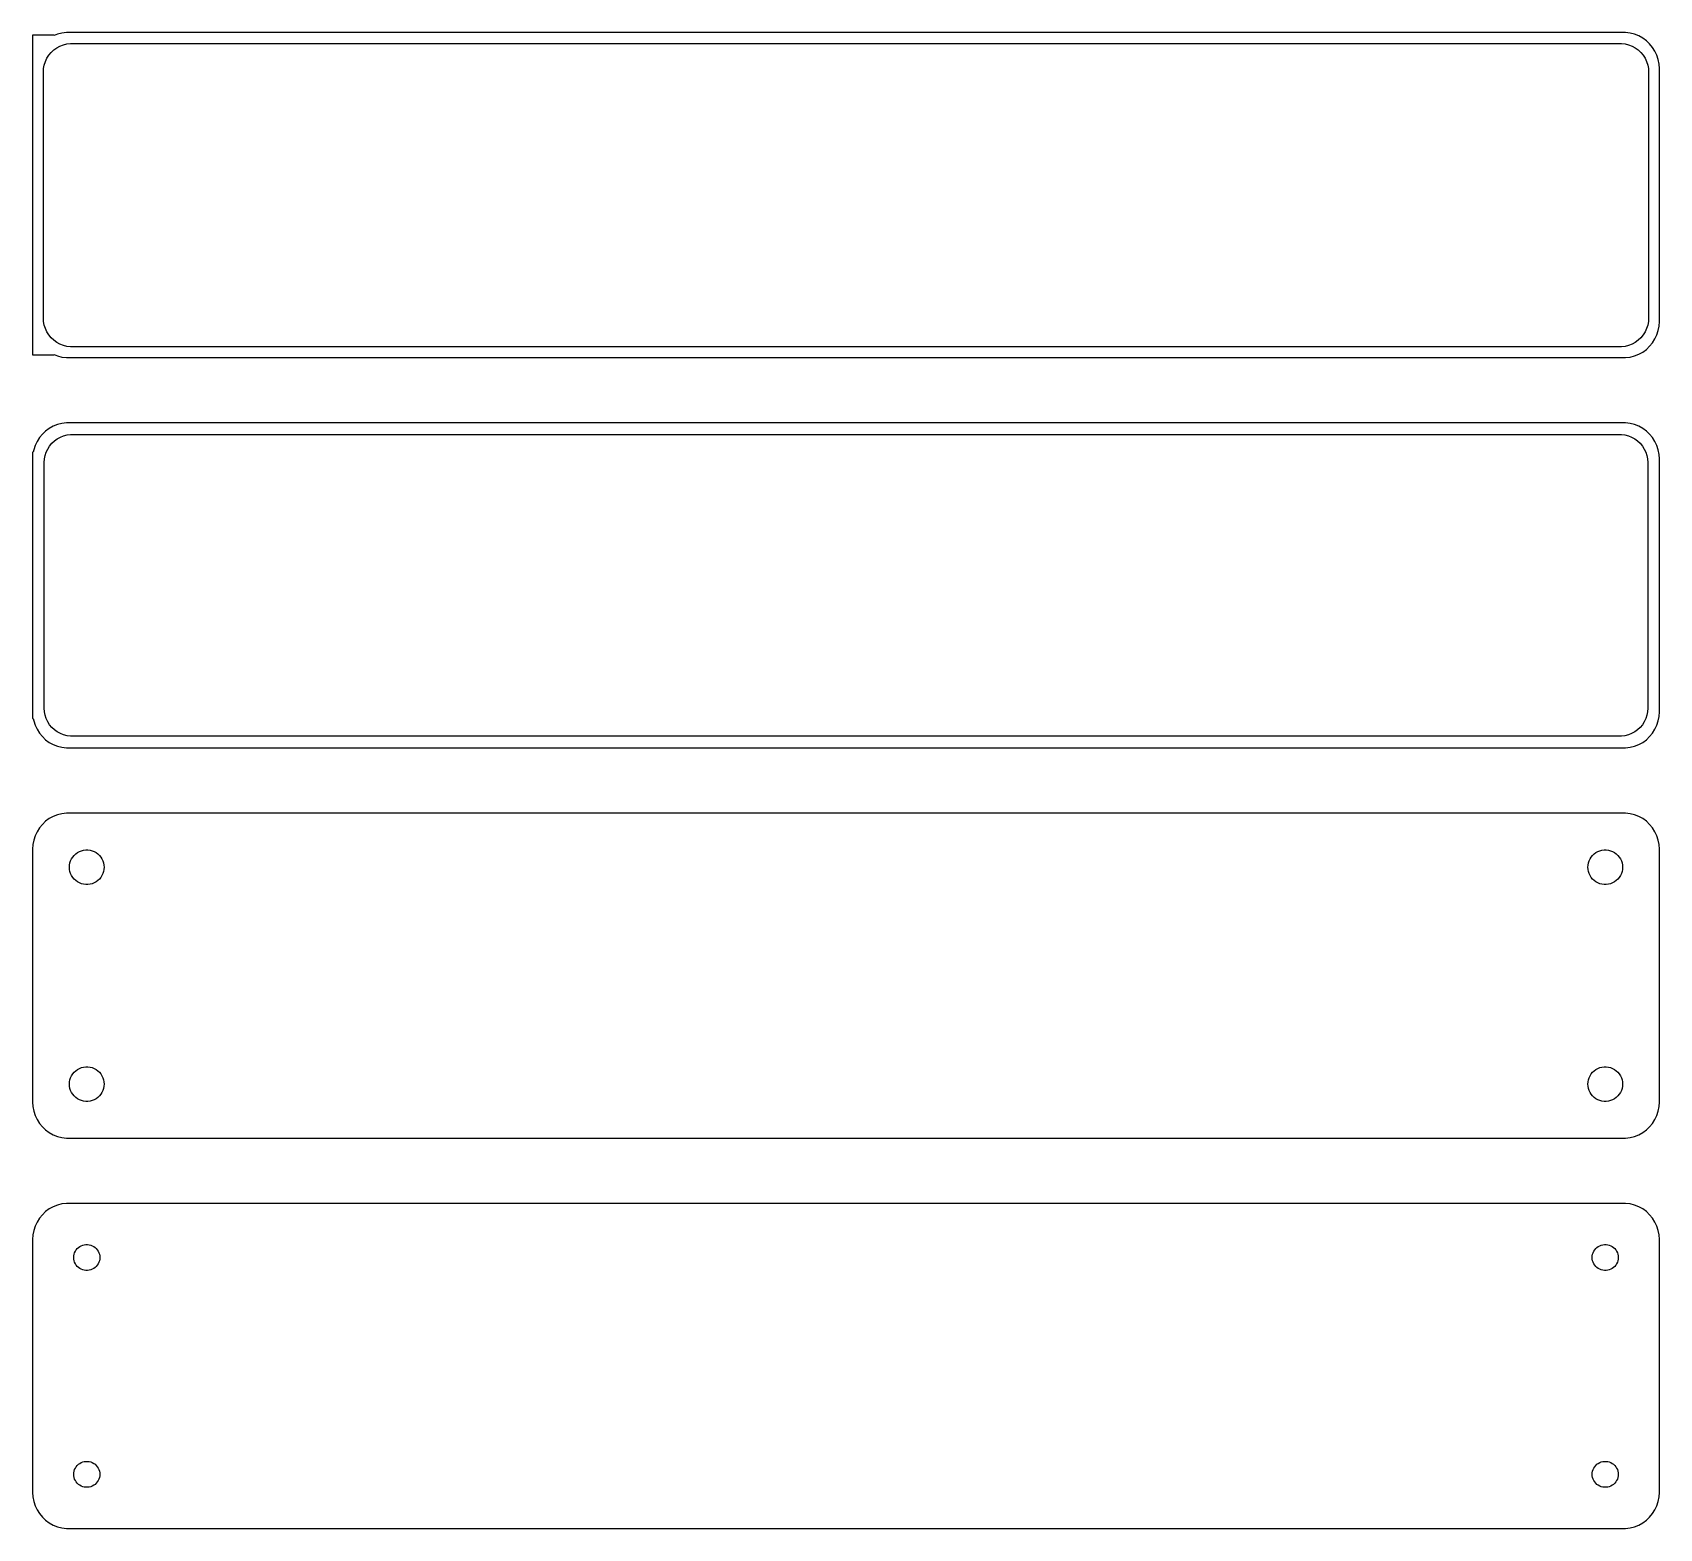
# Model space of a CAD drawing. Header units: metres. Extents: x -112 to 112, y 140 to 346.
import ezdxf

# ---------------------------------------------------------------- set-up
doc = ezdxf.new("R2010")
doc.units = ezdxf.units.M

msp = doc.modelspace()

# ---------------------------------------------------------------- linework, layer by layer
for p, q in [((-109.5, 346.115), (-112.5, 346.115)), ((-112.5, 346.115), (-112.5, 301.885)), ((-109.55, 344.082), (-109.143, 344.377)), ((-109.045, 346.255), (-109.5, 346.075)), ((-109.5, 346.075), (-109.5, 346.115)), ((-109.143, 344.377), (-108.703, 344.619)), ((-108.437, 346.411), (-109.045, 346.255)), ((-108.703, 344.619), (-108.236, 344.804)), ((-107.814, 346.49), (-108.437, 346.411)), ((-108.236, 344.804), (-107.75, 344.929)), ((107.814, 346.49), (-107.814, 346.49)), ((-107.75, 344.929), (-107.251, 344.992)), ((-107.251, 344.992), (107.251, 344.992)), ((107.251, 344.992), (107.75, 344.929)), ((107.75, 344.929), (108.236, 344.804)), ((108.437, 346.411), (107.814, 346.49)), ((108.236, 344.804), (108.703, 344.619)), ((109.045, 346.255), (108.437, 346.411)), ((108.703, 344.619), (109.143, 344.377)), ((109.629, 346.024), (109.045, 346.255)), ((109.143, 344.377), (109.55, 344.082)), ((110.179, 345.722), (109.629, 346.024)), ((110.687, 345.353), (110.179, 345.722)), ((111.145, 344.923), (110.687, 345.353)), ((111.545, 344.439), (111.145, 344.923)), ((111.882, 343.909), (111.545, 344.439)), ((-110.874, 341.995), (-110.719, 342.472)), ((-110.719, 342.472), (-110.505, 342.927)), ((-110.505, 342.927), (-110.236, 343.351)), ((-110.236, 343.351), (-109.916, 343.738)), ((-109.916, 343.738), (-109.55, 344.082)), ((109.55, 344.082), (109.916, 343.738)), ((109.916, 343.738), (110.236, 343.351)), ((110.236, 343.351), (110.505, 342.927)), ((110.505, 342.927), (110.719, 342.472)), ((110.719, 342.472), (110.874, 341.995)), ((112.149, 343.341), (111.882, 343.909)), ((112.343, 342.743), (112.149, 343.341)), ((112.461, 342.127), (112.343, 342.743)), ((112.5, 341.5), (112.461, 342.127)), ((-111, 341), (-110.968, 341.501)), ((-111, 307), (-111, 341)), ((-110.968, 341.501), (-110.874, 341.995)), ((110.874, 341.995), (110.968, 341.501)), ((110.968, 341.501), (111, 341)), ((111, 341), (111, 307)), ((112.5, 306.5), (112.5, 341.5)), ((-110.968, 306.499), (-111, 307)), ((-110.874, 306.005), (-110.968, 306.499)), ((-110.719, 305.528), (-110.874, 306.005)), ((110.874, 306.005), (110.719, 305.528)), ((110.968, 306.499), (110.874, 306.005)), ((111, 307), (110.968, 306.499)), ((112.461, 305.873), (112.5, 306.5)), ((-110.505, 305.073), (-110.719, 305.528)), ((-110.236, 304.649), (-110.505, 305.073)), ((-109.916, 304.262), (-110.236, 304.649)), ((-109.55, 303.918), (-109.916, 304.262)), ((-109.143, 303.623), (-109.55, 303.918)), ((109.55, 303.918), (109.143, 303.623)), ((109.916, 304.262), (109.55, 303.918)), ((110.236, 304.649), (109.916, 304.262)), ((110.505, 305.073), (110.236, 304.649)), ((110.719, 305.528), (110.505, 305.073)), ((111.545, 303.561), (111.882, 304.091)), ((111.882, 304.091), (112.149, 304.659)), ((112.149, 304.659), (112.343, 305.257)), ((112.343, 305.257), (112.461, 305.873)), ((-112.5, 301.885), (-109.5, 301.885)), ((-109.5, 301.885), (-109.5, 301.925)), ((-109.5, 301.925), (-109.045, 301.745)), ((-108.703, 303.381), (-109.143, 303.623)), ((-109.045, 301.745), (-108.437, 301.589)), ((-108.236, 303.196), (-108.703, 303.381)), ((-108.437, 301.589), (-107.814, 301.51)), ((-107.75, 303.071), (-108.236, 303.196)), ((-107.814, 301.51), (107.814, 301.51)), ((-107.251, 303.008), (-107.75, 303.071)), ((107.251, 303.008), (-107.251, 303.008)), ((107.75, 303.071), (107.251, 303.008)), ((108.236, 303.196), (107.75, 303.071)), ((107.814, 301.51), (108.437, 301.589)), ((108.703, 303.381), (108.236, 303.196)), ((108.437, 301.589), (109.045, 301.745)), ((109.143, 303.623), (108.703, 303.381)), ((109.045, 301.745), (109.629, 301.976)), ((109.629, 301.976), (110.179, 302.278)), ((110.179, 302.278), (110.687, 302.647)), ((110.687, 302.647), (111.145, 303.077)), ((111.145, 303.077), (111.545, 303.561)), ((-111.545, 290.439), (-111.882, 289.909)), ((-111.145, 290.923), (-111.545, 290.439)), ((-110.687, 291.353), (-111.145, 290.923)), ((-110.179, 291.722), (-110.687, 291.353)), ((-109.629, 292.024), (-110.179, 291.722)), ((-109.045, 292.255), (-109.629, 292.024)), ((-109.469, 289.984), (-109.075, 290.27)), ((-109.075, 290.27), (-108.649, 290.504)), ((-108.437, 292.411), (-109.045, 292.255)), ((-108.649, 290.504), (-108.197, 290.683)), ((-107.814, 292.49), (-108.437, 292.411)), ((-108.197, 290.683), (-107.726, 290.804)), ((107.814, 292.49), (-107.814, 292.49)), ((-107.726, 290.804), (-107.243, 290.865)), ((-107.243, 290.865), (107.243, 290.865)), ((107.243, 290.865), (107.726, 290.804)), ((107.726, 290.804), (108.197, 290.683)), ((108.437, 292.411), (107.814, 292.49)), ((108.197, 290.683), (108.649, 290.504)), ((109.045, 292.255), (108.437, 292.411)), ((108.649, 290.504), (109.075, 290.27)), ((109.629, 292.024), (109.045, 292.255)), ((109.075, 290.27), (109.469, 289.984)), ((110.179, 291.722), (109.629, 292.024)), ((110.687, 291.353), (110.179, 291.722)), ((111.145, 290.923), (110.687, 291.353)), ((111.545, 290.439), (111.145, 290.923)), ((111.882, 289.909), (111.545, 290.439)), ((-112.4, 288.444), (-112.5, 288.444)), ((-112.5, 288.444), (-112.5, 251.556)), ((-112.343, 288.743), (-112.4, 288.444)), ((-112.149, 289.341), (-112.343, 288.743)), ((-111.882, 289.909), (-112.149, 289.341)), ((-110.751, 287.963), (-110.601, 288.426)), ((-110.601, 288.426), (-110.394, 288.866)), ((-110.394, 288.866), (-110.133, 289.276)), ((-110.133, 289.276), (-109.823, 289.651)), ((-109.823, 289.651), (-109.469, 289.984)), ((109.469, 289.984), (109.823, 289.651)), ((109.823, 289.651), (110.133, 289.276)), ((110.133, 289.276), (110.394, 288.866)), ((110.394, 288.866), (110.601, 288.426)), ((110.601, 288.426), (110.751, 287.963)), ((112.149, 289.341), (111.882, 289.909)), ((112.343, 288.743), (112.149, 289.341)), ((112.461, 288.127), (112.343, 288.743)), ((112.5, 287.5), (112.461, 288.127)), ((-110.873, 287), (-110.842, 287.485)), ((-110.873, 253), (-110.873, 287)), ((-110.842, 287.485), (-110.751, 287.963)), ((110.751, 287.963), (110.842, 287.485)), ((110.842, 287.485), (110.873, 287)), ((110.873, 287), (110.873, 253)), ((112.5, 252.5), (112.5, 287.5)), ((-110.842, 252.515), (-110.873, 253)), ((-110.751, 252.037), (-110.842, 252.515)), ((-110.601, 251.574), (-110.751, 252.037)), ((110.751, 252.037), (110.601, 251.574)), ((110.842, 252.515), (110.751, 252.037)), ((110.873, 253), (110.842, 252.515)), ((112.461, 251.873), (112.5, 252.5)), ((-112.5, 251.556), (-112.4, 251.556)), ((-112.4, 251.556), (-112.343, 251.257)), ((-112.343, 251.257), (-112.149, 250.659)), ((-112.149, 250.659), (-111.882, 250.091)), ((-111.882, 250.091), (-111.545, 249.561)), ((-110.394, 251.134), (-110.601, 251.574)), ((-110.133, 250.724), (-110.394, 251.134)), ((-109.823, 250.349), (-110.133, 250.724)), ((-109.469, 250.016), (-109.823, 250.349)), ((-109.075, 249.73), (-109.469, 250.016)), ((109.469, 250.016), (109.075, 249.73)), ((109.823, 250.349), (109.469, 250.016)), ((110.133, 250.724), (109.823, 250.349)), ((110.394, 251.134), (110.133, 250.724)), ((110.601, 251.574), (110.394, 251.134)), ((111.545, 249.561), (111.882, 250.091)), ((111.882, 250.091), (112.149, 250.659)), ((112.149, 250.659), (112.343, 251.257)), ((112.343, 251.257), (112.461, 251.873)), ((-111.545, 249.561), (-111.145, 249.077)), ((-111.145, 249.077), (-110.687, 248.647)), ((-110.687, 248.647), (-110.179, 248.278)), ((-110.179, 248.278), (-109.629, 247.976)), ((-109.629, 247.976), (-109.045, 247.745)), ((-108.649, 249.496), (-109.075, 249.73)), ((-109.045, 247.745), (-108.437, 247.589)), ((-108.197, 249.317), (-108.649, 249.496)), ((-108.437, 247.589), (-107.814, 247.51)), ((-107.726, 249.196), (-108.197, 249.317)), ((-107.814, 247.51), (107.814, 247.51)), ((-107.243, 249.135), (-107.726, 249.196)), ((107.243, 249.135), (-107.243, 249.135)), ((107.726, 249.196), (107.243, 249.135)), ((108.197, 249.317), (107.726, 249.196)), ((107.814, 247.51), (108.437, 247.589)), ((108.649, 249.496), (108.197, 249.317)), ((108.437, 247.589), (109.045, 247.745)), ((109.075, 249.73), (108.649, 249.496)), ((109.045, 247.745), (109.629, 247.976)), ((109.629, 247.976), (110.179, 248.278)), ((110.179, 248.278), (110.687, 248.647)), ((110.687, 248.647), (111.145, 249.077)), ((111.145, 249.077), (111.545, 249.561)), ((-111.545, 236.439), (-111.882, 235.909)), ((-111.145, 236.923), (-111.545, 236.439)), ((-110.687, 237.353), (-111.145, 236.923)), ((-110.179, 237.722), (-110.687, 237.353)), ((-109.629, 238.024), (-110.179, 237.722)), ((-109.045, 238.255), (-109.629, 238.024)), ((-108.437, 238.411), (-109.045, 238.255)), ((-107.814, 238.49), (-108.437, 238.411)), ((107.814, 238.49), (-107.814, 238.49)), ((108.437, 238.411), (107.814, 238.49)), ((109.045, 238.255), (108.437, 238.411)), ((109.629, 238.024), (109.045, 238.255)), ((110.179, 237.722), (109.629, 238.024)), ((110.687, 237.353), (110.179, 237.722)), ((111.145, 236.923), (110.687, 237.353)), ((111.545, 236.439), (111.145, 236.923)), ((111.882, 235.909), (111.545, 236.439)), ((-112.461, 234.127), (-112.5, 233.5)), ((-112.343, 234.743), (-112.461, 234.127)), ((-112.149, 235.341), (-112.343, 234.743)), ((-111.882, 235.909), (-112.149, 235.341)), ((112.149, 235.341), (111.882, 235.909)), ((112.343, 234.743), (112.149, 235.341)), ((112.461, 234.127), (112.343, 234.743)), ((112.5, 233.5), (112.461, 234.127)), ((-112.5, 233.5), (-112.5, 198.5)), ((-107.325, 231.597), (-107.231, 231.883)), ((-107.231, 231.883), (-107.103, 232.156)), ((-107.103, 232.156), (-106.942, 232.411)), ((-106.942, 232.411), (-106.75, 232.643)), ((-106.75, 232.643), (-106.53, 232.849)), ((-106.53, 232.849), (-106.286, 233.026)), ((-106.286, 233.026), (-106.022, 233.172)), ((-106.022, 233.172), (-105.742, 233.283)), ((-105.742, 233.283), (-105.45, 233.357)), ((-105.45, 233.357), (-105.151, 233.395)), ((-105.151, 233.395), (-104.849, 233.395)), ((-104.849, 233.395), (-104.55, 233.357)), ((-104.55, 233.357), (-104.258, 233.283)), ((-104.258, 233.283), (-103.978, 233.172)), ((-103.978, 233.172), (-103.714, 233.026)), ((-103.714, 233.026), (-103.47, 232.849)), ((-103.47, 232.849), (-103.25, 232.643)), ((-103.25, 232.643), (-103.058, 232.411)), ((-103.058, 232.411), (-102.897, 232.156)), ((-102.897, 232.156), (-102.769, 231.883)), ((-102.769, 231.883), (-102.675, 231.597)), ((102.675, 231.597), (102.769, 231.883)), ((102.769, 231.883), (102.897, 232.156)), ((102.897, 232.156), (103.058, 232.411)), ((103.058, 232.411), (103.25, 232.643)), ((103.25, 232.643), (103.47, 232.849)), ((103.47, 232.849), (103.714, 233.026)), ((103.714, 233.026), (103.978, 233.172)), ((103.978, 233.172), (104.258, 233.283)), ((104.258, 233.283), (104.55, 233.357)), ((104.55, 233.357), (104.849, 233.395)), ((104.849, 233.395), (105.151, 233.395)), ((105.151, 233.395), (105.45, 233.357)), ((105.45, 233.357), (105.742, 233.283)), ((105.742, 233.283), (106.022, 233.172)), ((106.022, 233.172), (106.286, 233.026)), ((106.286, 233.026), (106.53, 232.849)), ((106.53, 232.849), (106.75, 232.643)), ((106.75, 232.643), (106.942, 232.411)), ((106.942, 232.411), (107.103, 232.156)), ((107.103, 232.156), (107.231, 231.883)), ((107.231, 231.883), (107.325, 231.597)), ((112.5, 198.5), (112.5, 233.5)), ((-107.4, 231), (-107.381, 231.301)), ((-107.381, 230.699), (-107.4, 231)), ((-107.381, 231.301), (-107.325, 231.597)), ((-107.325, 230.403), (-107.381, 230.699)), ((-107.231, 230.117), (-107.325, 230.403)), ((-107.103, 229.844), (-107.231, 230.117)), ((-106.942, 229.589), (-107.103, 229.844)), ((-106.75, 229.357), (-106.942, 229.589)), ((-103.058, 229.589), (-103.25, 229.357)), ((-102.897, 229.844), (-103.058, 229.589)), ((-102.769, 230.117), (-102.897, 229.844)), ((-102.675, 230.403), (-102.769, 230.117)), ((-102.675, 231.597), (-102.619, 231.301)), ((-102.619, 230.699), (-102.675, 230.403)), ((-102.619, 231.301), (-102.6, 231)), ((-102.6, 231), (-102.619, 230.699)), ((102.6, 231), (102.619, 231.301)), ((102.619, 230.699), (102.6, 231)), ((102.619, 231.301), (102.675, 231.597)), ((102.675, 230.403), (102.619, 230.699)), ((102.769, 230.117), (102.675, 230.403)), ((102.897, 229.844), (102.769, 230.117)), ((103.058, 229.589), (102.897, 229.844)), ((103.25, 229.357), (103.058, 229.589)), ((106.942, 229.589), (106.75, 229.357)), ((107.103, 229.844), (106.942, 229.589)), ((107.231, 230.117), (107.103, 229.844)), ((107.325, 230.403), (107.231, 230.117)), ((107.325, 231.597), (107.381, 231.301)), ((107.381, 230.699), (107.325, 230.403)), ((107.381, 231.301), (107.4, 231)), ((107.4, 231), (107.381, 230.699)), ((-106.53, 229.151), (-106.75, 229.357)), ((-106.286, 228.974), (-106.53, 229.151)), ((-106.022, 228.828), (-106.286, 228.974)), ((-105.742, 228.717), (-106.022, 228.828)), ((-105.45, 228.643), (-105.742, 228.717)), ((-105.151, 228.605), (-105.45, 228.643)), ((-104.849, 228.605), (-105.151, 228.605)), ((-104.55, 228.643), (-104.849, 228.605)), ((-104.258, 228.717), (-104.55, 228.643)), ((-103.978, 228.828), (-104.258, 228.717)), ((-103.714, 228.974), (-103.978, 228.828)), ((-103.47, 229.151), (-103.714, 228.974)), ((-103.25, 229.357), (-103.47, 229.151)), ((103.47, 229.151), (103.25, 229.357)), ((103.714, 228.974), (103.47, 229.151)), ((103.978, 228.828), (103.714, 228.974)), ((104.258, 228.717), (103.978, 228.828)), ((104.55, 228.643), (104.258, 228.717)), ((104.849, 228.605), (104.55, 228.643)), ((105.151, 228.605), (104.849, 228.605)), ((105.45, 228.643), (105.151, 228.605)), ((105.742, 228.717), (105.45, 228.643)), ((106.022, 228.828), (105.742, 228.717)), ((106.286, 228.974), (106.022, 228.828)), ((106.53, 229.151), (106.286, 228.974)), ((106.75, 229.357), (106.53, 229.151)), ((-106.942, 202.411), (-106.75, 202.643)), ((-106.75, 202.643), (-106.53, 202.849)), ((-106.53, 202.849), (-106.286, 203.026)), ((-106.286, 203.026), (-106.022, 203.172)), ((-106.022, 203.172), (-105.742, 203.283)), ((-105.742, 203.283), (-105.45, 203.357)), ((-105.45, 203.357), (-105.151, 203.395)), ((-105.151, 203.395), (-104.849, 203.395)), ((-104.849, 203.395), (-104.55, 203.357)), ((-104.55, 203.357), (-104.258, 203.283)), ((-104.258, 203.283), (-103.978, 203.172)), ((-103.978, 203.172), (-103.714, 203.026)), ((-103.714, 203.026), (-103.47, 202.849)), ((-103.47, 202.849), (-103.25, 202.643)), ((-103.25, 202.643), (-103.058, 202.411)), ((103.058, 202.411), (103.25, 202.643)), ((103.25, 202.643), (103.47, 202.849)), ((103.47, 202.849), (103.714, 203.026)), ((103.714, 203.026), (103.978, 203.172)), ((103.978, 203.172), (104.258, 203.283)), ((104.258, 203.283), (104.55, 203.357)), ((104.55, 203.357), (104.849, 203.395)), ((104.849, 203.395), (105.151, 203.395)), ((105.151, 203.395), (105.45, 203.357)), ((105.45, 203.357), (105.742, 203.283)), ((105.742, 203.283), (106.022, 203.172)), ((106.022, 203.172), (106.286, 203.026)), ((106.286, 203.026), (106.53, 202.849)), ((106.53, 202.849), (106.75, 202.643)), ((106.75, 202.643), (106.942, 202.411)), ((-107.4, 201), (-107.381, 201.301)), ((-107.381, 200.699), (-107.4, 201)), ((-107.381, 201.301), (-107.325, 201.597)), ((-107.325, 200.403), (-107.381, 200.699)), ((-107.325, 201.597), (-107.231, 201.883)), ((-107.231, 200.117), (-107.325, 200.403)), ((-107.231, 201.883), (-107.103, 202.156)), ((-107.103, 202.156), (-106.942, 202.411)), ((-103.058, 202.411), (-102.897, 202.156)), ((-102.897, 202.156), (-102.769, 201.883)), ((-102.769, 201.883), (-102.675, 201.597)), ((-102.675, 200.403), (-102.769, 200.117)), ((-102.675, 201.597), (-102.619, 201.301)), ((-102.619, 200.699), (-102.675, 200.403)), ((-102.619, 201.301), (-102.6, 201)), ((-102.6, 201), (-102.619, 200.699)), ((102.6, 201), (102.619, 201.301)), ((102.619, 200.699), (102.6, 201)), ((102.619, 201.301), (102.675, 201.597)), ((102.675, 200.403), (102.619, 200.699)), ((102.675, 201.597), (102.769, 201.883)), ((102.769, 200.117), (102.675, 200.403)), ((102.769, 201.883), (102.897, 202.156)), ((102.897, 202.156), (103.058, 202.411)), ((106.942, 202.411), (107.103, 202.156)), ((107.103, 202.156), (107.231, 201.883)), ((107.231, 201.883), (107.325, 201.597)), ((107.325, 200.403), (107.231, 200.117)), ((107.325, 201.597), (107.381, 201.301)), ((107.381, 200.699), (107.325, 200.403)), ((107.381, 201.301), (107.4, 201)), ((107.4, 201), (107.381, 200.699)), ((-112.5, 198.5), (-112.461, 197.873)), ((-107.103, 199.844), (-107.231, 200.117)), ((-106.942, 199.589), (-107.103, 199.844)), ((-106.75, 199.357), (-106.942, 199.589)), ((-106.53, 199.151), (-106.75, 199.357)), ((-106.286, 198.974), (-106.53, 199.151)), ((-106.022, 198.828), (-106.286, 198.974)), ((-105.742, 198.717), (-106.022, 198.828)), ((-105.45, 198.643), (-105.742, 198.717)), ((-105.151, 198.605), (-105.45, 198.643)), ((-104.849, 198.605), (-105.151, 198.605)), ((-104.55, 198.643), (-104.849, 198.605)), ((-104.258, 198.717), (-104.55, 198.643)), ((-103.978, 198.828), (-104.258, 198.717)), ((-103.714, 198.974), (-103.978, 198.828)), ((-103.47, 199.151), (-103.714, 198.974)), ((-103.25, 199.357), (-103.47, 199.151)), ((-103.058, 199.589), (-103.25, 199.357)), ((-102.897, 199.844), (-103.058, 199.589)), ((-102.769, 200.117), (-102.897, 199.844)), ((102.897, 199.844), (102.769, 200.117)), ((103.058, 199.589), (102.897, 199.844)), ((103.25, 199.357), (103.058, 199.589)), ((103.47, 199.151), (103.25, 199.357)), ((103.714, 198.974), (103.47, 199.151)), ((103.978, 198.828), (103.714, 198.974)), ((104.258, 198.717), (103.978, 198.828)), ((104.55, 198.643), (104.258, 198.717)), ((104.849, 198.605), (104.55, 198.643)), ((105.151, 198.605), (104.849, 198.605)), ((105.45, 198.643), (105.151, 198.605)), ((105.742, 198.717), (105.45, 198.643)), ((106.022, 198.828), (105.742, 198.717)), ((106.286, 198.974), (106.022, 198.828)), ((106.53, 199.151), (106.286, 198.974)), ((106.75, 199.357), (106.53, 199.151)), ((106.942, 199.589), (106.75, 199.357)), ((107.103, 199.844), (106.942, 199.589)), ((107.231, 200.117), (107.103, 199.844)), ((112.461, 197.873), (112.5, 198.5)), ((-112.461, 197.873), (-112.343, 197.257)), ((-112.343, 197.257), (-112.149, 196.659)), ((-112.149, 196.659), (-111.882, 196.091)), ((-111.882, 196.091), (-111.545, 195.561)), ((111.545, 195.561), (111.882, 196.091)), ((111.882, 196.091), (112.149, 196.659)), ((112.149, 196.659), (112.343, 197.257)), ((112.343, 197.257), (112.461, 197.873)), ((-111.545, 195.561), (-111.145, 195.077)), ((-111.145, 195.077), (-110.687, 194.647)), ((-110.687, 194.647), (-110.179, 194.278)), ((-110.179, 194.278), (-109.629, 193.976)), ((-109.629, 193.976), (-109.045, 193.745)), ((-109.045, 193.745), (-108.437, 193.589)), ((-108.437, 193.589), (-107.814, 193.51)), ((-107.814, 193.51), (107.814, 193.51)), ((107.814, 193.51), (108.437, 193.589)), ((108.437, 193.589), (109.045, 193.745)), ((109.045, 193.745), (109.629, 193.976)), ((109.629, 193.976), (110.179, 194.278)), ((110.179, 194.278), (110.687, 194.647)), ((110.687, 194.647), (111.145, 195.077)), ((111.145, 195.077), (111.545, 195.561)), ((-111.545, 182.439), (-111.882, 181.909)), ((-111.145, 182.923), (-111.545, 182.439)), ((-110.687, 183.353), (-111.145, 182.923)), ((-110.179, 183.722), (-110.687, 183.353)), ((-109.629, 184.024), (-110.179, 183.722)), ((-109.045, 184.255), (-109.629, 184.024)), ((-108.437, 184.411), (-109.045, 184.255)), ((-107.814, 184.49), (-108.437, 184.411)), ((107.814, 184.49), (-107.814, 184.49)), ((108.437, 184.411), (107.814, 184.49)), ((109.045, 184.255), (108.437, 184.411)), ((109.629, 184.024), (109.045, 184.255)), ((110.179, 183.722), (109.629, 184.024)), ((110.687, 183.353), (110.179, 183.722)), ((111.145, 182.923), (110.687, 183.353)), ((111.545, 182.439), (111.145, 182.923)), ((111.882, 181.909), (111.545, 182.439)), ((-112.461, 180.127), (-112.5, 179.5)), ((-112.343, 180.743), (-112.461, 180.127)), ((-112.149, 181.341), (-112.343, 180.743)), ((-111.882, 181.909), (-112.149, 181.341)), ((112.149, 181.341), (111.882, 181.909)), ((112.343, 180.743), (112.149, 181.341)), ((112.461, 180.127), (112.343, 180.743)), ((112.5, 179.5), (112.461, 180.127)), ((-112.5, 179.5), (-112.5, 144.5)), ((-106.674, 177.663), (-106.577, 177.867)), ((-106.577, 177.867), (-106.456, 178.058)), ((-106.456, 178.058), (-106.312, 178.232)), ((-106.312, 178.232), (-106.147, 178.387)), ((-106.147, 178.387), (-105.964, 178.52)), ((-105.964, 178.52), (-105.766, 178.629)), ((-105.766, 178.629), (-105.556, 178.712)), ((-105.556, 178.712), (-105.337, 178.768)), ((-105.337, 178.768), (-105.113, 178.796)), ((-105.113, 178.796), (-104.887, 178.796)), ((-104.887, 178.796), (-104.663, 178.768)), ((-104.663, 178.768), (-104.444, 178.712)), ((-104.444, 178.712), (-104.234, 178.629)), ((-104.234, 178.629), (-104.036, 178.52)), ((-104.036, 178.52), (-103.853, 178.387)), ((-103.853, 178.387), (-103.688, 178.232)), ((-103.688, 178.232), (-103.544, 178.058)), ((-103.544, 178.058), (-103.423, 177.867)), ((-103.423, 177.867), (-103.326, 177.663)), ((103.326, 177.663), (103.423, 177.867)), ((103.423, 177.867), (103.544, 178.058)), ((103.544, 178.058), (103.688, 178.232)), ((103.688, 178.232), (103.853, 178.387)), ((103.853, 178.387), (104.036, 178.52)), ((104.036, 178.52), (104.234, 178.629)), ((104.234, 178.629), (104.444, 178.712)), ((104.444, 178.712), (104.663, 178.768)), ((104.663, 178.768), (104.887, 178.796)), ((104.887, 178.796), (105.113, 178.796)), ((105.113, 178.796), (105.337, 178.768)), ((105.337, 178.768), (105.556, 178.712)), ((105.556, 178.712), (105.766, 178.629)), ((105.766, 178.629), (105.964, 178.52)), ((105.964, 178.52), (106.147, 178.387)), ((106.147, 178.387), (106.312, 178.232)), ((106.312, 178.232), (106.456, 178.058)), ((106.456, 178.058), (106.577, 177.867)), ((106.577, 177.867), (106.674, 177.663)), ((112.5, 144.5), (112.5, 179.5)), ((-106.8, 177), (-106.786, 177.226)), ((-106.786, 176.774), (-106.8, 177)), ((-106.786, 177.226), (-106.743, 177.448)), ((-106.743, 176.552), (-106.786, 176.774)), ((-106.743, 177.448), (-106.674, 177.663)), ((-106.674, 176.337), (-106.743, 176.552)), ((-106.577, 176.133), (-106.674, 176.337)), ((-106.456, 175.942), (-106.577, 176.133)), ((-106.312, 175.768), (-106.456, 175.942)), ((-106.147, 175.613), (-106.312, 175.768)), ((-105.964, 175.48), (-106.147, 175.613)), ((-103.853, 175.613), (-104.036, 175.48)), ((-103.688, 175.768), (-103.853, 175.613)), ((-103.544, 175.942), (-103.688, 175.768)), ((-103.423, 176.133), (-103.544, 175.942)), ((-103.326, 176.337), (-103.423, 176.133)), ((-103.326, 177.663), (-103.257, 177.448)), ((-103.257, 176.552), (-103.326, 176.337)), ((-103.257, 177.448), (-103.214, 177.226)), ((-103.214, 176.774), (-103.257, 176.552)), ((-103.214, 177.226), (-103.2, 177)), ((-103.2, 177), (-103.214, 176.774)), ((103.2, 177), (103.214, 177.226)), ((103.214, 176.774), (103.2, 177)), ((103.214, 177.226), (103.257, 177.448)), ((103.257, 176.552), (103.214, 176.774)), ((103.257, 177.448), (103.326, 177.663)), ((103.326, 176.337), (103.257, 176.552)), ((103.423, 176.133), (103.326, 176.337)), ((103.544, 175.942), (103.423, 176.133)), ((103.688, 175.768), (103.544, 175.942)), ((103.853, 175.613), (103.688, 175.768)), ((104.036, 175.48), (103.853, 175.613)), ((106.147, 175.613), (105.964, 175.48)), ((106.312, 175.768), (106.147, 175.613)), ((106.456, 175.942), (106.312, 175.768)), ((106.577, 176.133), (106.456, 175.942)), ((106.674, 176.337), (106.577, 176.133)), ((106.674, 177.663), (106.743, 177.448)), ((106.743, 176.552), (106.674, 176.337)), ((106.743, 177.448), (106.786, 177.226)), ((106.786, 176.774), (106.743, 176.552)), ((106.786, 177.226), (106.8, 177)), ((106.8, 177), (106.786, 176.774)), ((-105.766, 175.371), (-105.964, 175.48)), ((-105.556, 175.288), (-105.766, 175.371)), ((-105.337, 175.232), (-105.556, 175.288)), ((-105.113, 175.204), (-105.337, 175.232)), ((-104.887, 175.204), (-105.113, 175.204)), ((-104.663, 175.232), (-104.887, 175.204)), ((-104.444, 175.288), (-104.663, 175.232)), ((-104.234, 175.371), (-104.444, 175.288)), ((-104.036, 175.48), (-104.234, 175.371)), ((104.234, 175.371), (104.036, 175.48)), ((104.444, 175.288), (104.234, 175.371)), ((104.663, 175.232), (104.444, 175.288)), ((104.887, 175.204), (104.663, 175.232)), ((105.113, 175.204), (104.887, 175.204)), ((105.337, 175.232), (105.113, 175.204)), ((105.556, 175.288), (105.337, 175.232)), ((105.766, 175.371), (105.556, 175.288)), ((105.964, 175.48), (105.766, 175.371)), ((-106.147, 148.387), (-105.964, 148.52)), ((-105.964, 148.52), (-105.766, 148.629)), ((-105.766, 148.629), (-105.556, 148.712)), ((-105.556, 148.712), (-105.337, 148.768)), ((-105.337, 148.768), (-105.113, 148.796)), ((-105.113, 148.796), (-104.887, 148.796)), ((-104.887, 148.796), (-104.663, 148.768)), ((-104.663, 148.768), (-104.444, 148.712)), ((-104.444, 148.712), (-104.234, 148.629)), ((-104.234, 148.629), (-104.036, 148.52)), ((-104.036, 148.52), (-103.853, 148.387)), ((103.853, 148.387), (104.036, 148.52)), ((104.036, 148.52), (104.234, 148.629)), ((104.234, 148.629), (104.444, 148.712)), ((104.444, 148.712), (104.663, 148.768)), ((104.663, 148.768), (104.887, 148.796)), ((104.887, 148.796), (105.113, 148.796)), ((105.113, 148.796), (105.337, 148.768)), ((105.337, 148.768), (105.556, 148.712)), ((105.556, 148.712), (105.766, 148.629)), ((105.766, 148.629), (105.964, 148.52)), ((105.964, 148.52), (106.147, 148.387)), ((-106.8, 147), (-106.786, 147.226)), ((-106.786, 146.774), (-106.8, 147)), ((-106.786, 147.226), (-106.743, 147.448)), ((-106.743, 146.552), (-106.786, 146.774)), ((-106.743, 147.448), (-106.674, 147.663)), ((-106.674, 146.337), (-106.743, 146.552)), ((-106.674, 147.663), (-106.577, 147.867)), ((-106.577, 146.133), (-106.674, 146.337)), ((-106.577, 147.867), (-106.456, 148.058)), ((-106.456, 148.058), (-106.312, 148.232)), ((-106.312, 148.232), (-106.147, 148.387)), ((-103.853, 148.387), (-103.688, 148.232)), ((-103.688, 148.232), (-103.544, 148.058)), ((-103.544, 148.058), (-103.423, 147.867)), ((-103.423, 147.867), (-103.326, 147.663)), ((-103.326, 146.337), (-103.423, 146.133)), ((-103.326, 147.663), (-103.257, 147.448)), ((-103.257, 146.552), (-103.326, 146.337)), ((-103.257, 147.448), (-103.214, 147.226)), ((-103.214, 146.774), (-103.257, 146.552)), ((-103.214, 147.226), (-103.2, 147)), ((-103.2, 147), (-103.214, 146.774)), ((103.2, 147), (103.214, 147.226)), ((103.214, 146.774), (103.2, 147)), ((103.214, 147.226), (103.257, 147.448)), ((103.257, 146.552), (103.214, 146.774)), ((103.257, 147.448), (103.326, 147.663)), ((103.326, 146.337), (103.257, 146.552)), ((103.326, 147.663), (103.423, 147.867)), ((103.423, 146.133), (103.326, 146.337)), ((103.423, 147.867), (103.544, 148.058)), ((103.544, 148.058), (103.688, 148.232)), ((103.688, 148.232), (103.853, 148.387)), ((106.147, 148.387), (106.312, 148.232)), ((106.312, 148.232), (106.456, 148.058)), ((106.456, 148.058), (106.577, 147.867)), ((106.577, 147.867), (106.674, 147.663)), ((106.674, 146.337), (106.577, 146.133)), ((106.674, 147.663), (106.743, 147.448)), ((106.743, 146.552), (106.674, 146.337)), ((106.743, 147.448), (106.786, 147.226)), ((106.786, 146.774), (106.743, 146.552)), ((106.786, 147.226), (106.8, 147)), ((106.8, 147), (106.786, 146.774)), ((-112.5, 144.5), (-112.461, 143.873)), ((-106.456, 145.942), (-106.577, 146.133)), ((-106.312, 145.768), (-106.456, 145.942)), ((-106.147, 145.613), (-106.312, 145.768)), ((-105.964, 145.48), (-106.147, 145.613)), ((-105.766, 145.371), (-105.964, 145.48)), ((-105.556, 145.288), (-105.766, 145.371)), ((-105.337, 145.232), (-105.556, 145.288)), ((-105.113, 145.204), (-105.337, 145.232)), ((-104.887, 145.204), (-105.113, 145.204)), ((-104.663, 145.232), (-104.887, 145.204)), ((-104.444, 145.288), (-104.663, 145.232)), ((-104.234, 145.371), (-104.444, 145.288)), ((-104.036, 145.48), (-104.234, 145.371)), ((-103.853, 145.613), (-104.036, 145.48)), ((-103.688, 145.768), (-103.853, 145.613)), ((-103.544, 145.942), (-103.688, 145.768)), ((-103.423, 146.133), (-103.544, 145.942)), ((103.544, 145.942), (103.423, 146.133)), ((103.688, 145.768), (103.544, 145.942)), ((103.853, 145.613), (103.688, 145.768)), ((104.036, 145.48), (103.853, 145.613)), ((104.234, 145.371), (104.036, 145.48)), ((104.444, 145.288), (104.234, 145.371)), ((104.663, 145.232), (104.444, 145.288)), ((104.887, 145.204), (104.663, 145.232)), ((105.113, 145.204), (104.887, 145.204)), ((105.337, 145.232), (105.113, 145.204)), ((105.556, 145.288), (105.337, 145.232)), ((105.766, 145.371), (105.556, 145.288)), ((105.964, 145.48), (105.766, 145.371)), ((106.147, 145.613), (105.964, 145.48)), ((106.312, 145.768), (106.147, 145.613)), ((106.456, 145.942), (106.312, 145.768)), ((106.577, 146.133), (106.456, 145.942)), ((112.461, 143.873), (112.5, 144.5)), ((-112.461, 143.873), (-112.343, 143.257)), ((-112.343, 143.257), (-112.149, 142.659)), ((-112.149, 142.659), (-111.882, 142.091)), ((-111.882, 142.091), (-111.545, 141.561)), ((111.545, 141.561), (111.882, 142.091)), ((111.882, 142.091), (112.149, 142.659)), ((112.149, 142.659), (112.343, 143.257)), ((112.343, 143.257), (112.461, 143.873)), ((-111.545, 141.561), (-111.145, 141.077)), ((-111.145, 141.077), (-110.687, 140.647)), ((-110.687, 140.647), (-110.179, 140.278)), ((-110.179, 140.278), (-109.629, 139.976)), ((-109.629, 139.976), (-109.045, 139.745)), ((-109.045, 139.745), (-108.437, 139.589)), ((-108.437, 139.589), (-107.814, 139.51)), ((-107.814, 139.51), (107.814, 139.51)), ((107.814, 139.51), (108.437, 139.589)), ((108.437, 139.589), (109.045, 139.745)), ((109.045, 139.745), (109.629, 139.976)), ((109.629, 139.976), (110.179, 140.278)), ((110.179, 140.278), (110.687, 140.647)), ((110.687, 140.647), (111.145, 141.077)), ((111.145, 141.077), (111.545, 141.561))]:
    msp.add_line(p, q)

doc.saveas('drawing.dxf')
